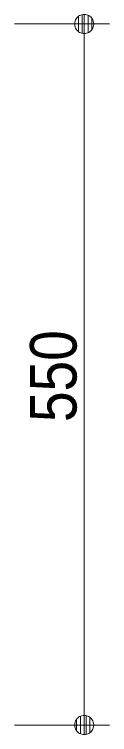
# Model space of a CAD drawing. Units: millimetres, scale not verified. Extents: x -6062 to 6062, y -3045 to 3045.
# Drawn here: x -3950 to -3876, y -378 to 188 of the extents above; entities that cross this region are included whole.
import ezdxf
from ezdxf.enums import TextEntityAlignment as Align

# ---------------------------------------------------------------- set-up
doc = ezdxf.new("R2010")
doc.units = ezdxf.units.MM
doc.header["$LTSCALE"] = 20
doc.layers.add('0-2_2寸法-1', color=7, linetype='Continuous', lineweight=9)
doc.layers.add('0-3_0', color=7, linetype='Continuous', lineweight=9)
doc.styles.add('ＭＳ Ｐゴシック', font='')
doc.styles.get('ＭＳ Ｐゴシック').set_extended_font_data('MS PGothic')

# ---------------------------------------------------------------- blocks, each defined once
blk = doc.blocks.new('_Dot')
at = {"layer": '0-3_0'}
for p, q in [((-10, 0), (-20, 0)), ((9.78, 2), (-9.78, 2)), ((7.99, 6), (-7.99, 6)), ((9.16, -3.98), (-9.16, -3.98)), ((6, -7.98), (-6, -7.98))]:
    blk.add_line(p, q, dxfattribs=at)
for points in [[(10, 0), (9.92, 1.25), (9.69, 2.49), (9.3, 3.68), (8.76, 4.82), (8.09, 5.88), (7.29, 6.85), (6.37, 7.71), (5.36, 8.44), (4.26, 9.05), (3.09, 9.51), (1.87, 9.82), (0.63, 9.98), (-0.63, 9.98), (-1.87, 9.82), (-3.09, 9.51), (-4.26, 9.05), (-5.36, 8.44), (-6.37, 7.71), (-7.29, 6.85), (-8.09, 5.88), (-8.76, 4.82), (-9.3, 3.68), (-9.69, 2.49), (-9.92, 1.25), (-10, 0), (0, 0)], [(-10, 0), (-9.92, -1.25), (-9.69, -2.49), (-9.3, -3.68), (-8.76, -4.82), (-8.09, -5.88), (-7.29, -6.85), (-6.37, -7.71), (-5.36, -8.44), (-4.26, -9.05), (-3.09, -9.51), (-1.87, -9.82), (-0.63, -9.98), (0.63, -9.98), (1.87, -9.82), (3.09, -9.51), (4.26, -9.05), (5.36, -8.44), (6.37, -7.71), (7.29, -6.85), (8.09, -5.88), (8.76, -4.82), (9.3, -3.68), (9.69, -2.49), (9.92, -1.25), (10, 0), (0, 0)]]:
    blk.add_lwpolyline(points, close=True, dxfattribs=at)

msp = doc.modelspace()

# ---------------------------------------------------------------- linework, layer by layer
at = {"layer": '0-2_2寸法-1'}
for p, q in [((-3950.5, 180), (-3875.5, 180)), ((-3895.5, -354.99), (-3895.5, 164.99)), ((-3950.5, -370), (-3875.5, -370))]:
    msp.add_line(p, q, dxfattribs=at)

# ---------------------------------------------------------------- block references
at = {"layer": '0-2_2寸法-1', "xscale": 0.7503418, "yscale": 0.7503418}
for p, rotation in [((-3895.5, 180), 90), ((-3895.5, -370), 270)]:
    msp.add_blockref('_Dot', p, dxfattribs=dict(at, rotation=rotation))

# ---------------------------------------------------------------- texts
at = {"layer": '0-2_2寸法-1', "style": 'ＭＳ Ｐゴシック', "width": 0.9}
msp.add_text('550', height=36.66, rotation=90, dxfattribs=at).set_placement((-3890.54, -132.28), align=Align.BOTTOM_LEFT)

doc.saveas('drawing.dxf')
